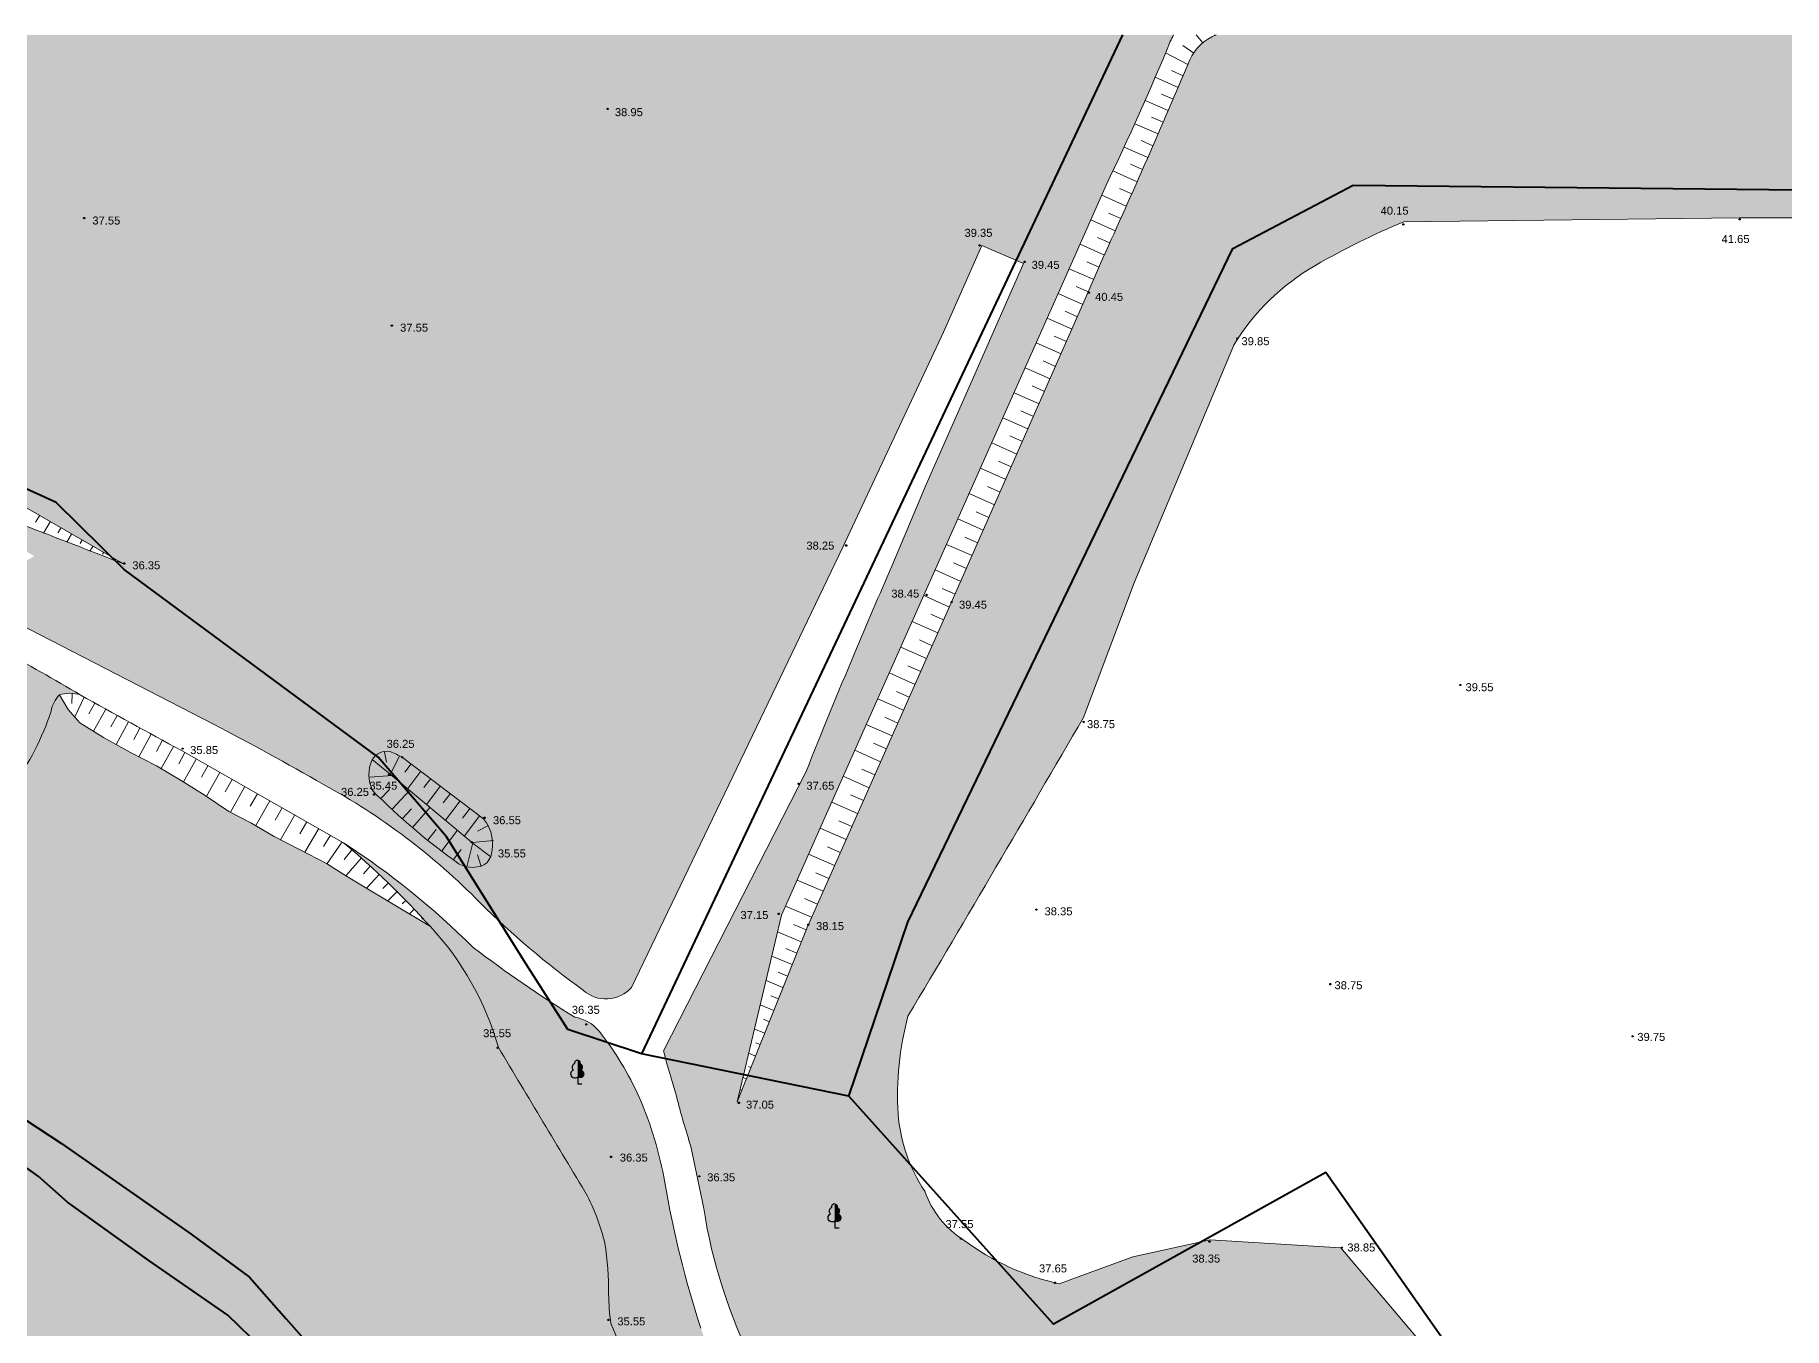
# Model space of a CAD drawing. Header units: metres. Extents: x 363857 to 365179, y 5807840 to 5809004.
# Drawn here: x 364260.4 to 364402.5, y 5808895 to 5809000 of the extents above; entities that cross this region are included whole.
import ezdxf

# ---------------------------------------------------------------- set-up
doc = ezdxf.new("R2010")
doc.units = ezdxf.units.M
doc.header["$LTSCALE"] = 0.5
doc.layers.get('0').update_dxf_attribs({"color": 1, "linetype": 'CONTINUOUS'})
for name, color, linetype in [('Flurstücksgrenze', 5, 'CONTINUOUS'), ('Stk.Böschungen', 1, 'CONTINUOUS'), ('Stk.Geländehöhen', 1, 'CONTINUOUS'), ('Stk.Gewässer', 1, 'CONTINUOUS'), ('Stk.Topografie allgemein', 1, 'CONTINUOUS'), ('Stk.Waldflächen', 1, 'CONTINUOUS')]:
    doc.layers.add(name, color=color, linetype=linetype)
doc.styles.add('TA  11.0401.0000', font='Arial.ttf')

# ---------------------------------------------------------------- blocks, each defined once
blk = doc.blocks.new('Geländehöhe')
at = {"color": 0, "lineweight": -2}
for points in [[(0.0087, -0.005, -0.5773503), (-0.0087, -0.005, -0.5773503), (0, 0.01, -0.5773503)], [(0.0043, -0.0025, -0.5773503), (-0.0043, -0.0025, -0.5773503), (0, 0.005, -0.5773503)]]:
    blk.add_lwpolyline(points, format="xyb", close=True, dxfattribs=at)
blk = doc.blocks.new('S11..150')
at = {"lineweight": -2}
blk.add_hatch(color=0, dxfattribs=at).paths.add_polyline_path([(0, 0.055), (0, 0.2), (0.0074, 0.199), (0.0142, 0.196), (0.0197, 0.191), (0.0236, 0.1846), (0.0254, 0.1774), (0.025, 0.17), (0.0326, 0.1648), (0.0386, 0.1578), (0.0426, 0.1495), (0.0442, 0.1404), (0.0435, 0.1312), (0.0403, 0.1225), (0.035, 0.115), (0.0434, 0.1099), (0.0501, 0.1026), (0.0545, 0.0938), (0.0562, 0.0841), (0.0552, 0.0743), (0.0515, 0.0652), (0.0454, 0.0575), (0.0373, 0.0517), (0.028, 0.0485), (0.0182, 0.048), (0.0086, 0.0502)], flags=0)
at = {"color": 0, "lineweight": -2}
blk.add_lwpolyline([(0, 0.055, -1.1324178), (-0.035, 0.115, -0.4985403), (-0.025, 0.17, -0.4807787), (0, 0.2)], format="xyb", dxfattribs=at)
blk.add_lwpolyline([(0, 0.055), (0, 0), (0.035, 0)], dxfattribs=at)

msp = doc.modelspace()

# ---------------------------------------------------------------- hatches: boundary and pattern name
at = {"layer": 'Stk.Gewässer', "lineweight": 18, "true_color": 0xe3ffff}
h = msp.add_hatch(color=7, dxfattribs=at)
h.paths.add_polyline_path([(364285.2204, 5808807.1592), (364282.7797, 5808809.6782), (364280.6295, 5808812.6312), (364278.525, 5808815.5898), (364278.1041, 5808817.7687), (364278.7962, 5808821.3625), (364278.5555, 5808824.5314), (364280.0852, 5808825.9267), (364283.5331, 5808826.3764, -0.15153274), (364288.1438, 5808823.8113, -0.07646305), (364293.8831, 5808816.0455, -0.03413764), (364296.7746, 5808809.998, -0.03917682), (364298.0952, 5808805.629, 0.24377512), (364301.4177, 5808798.3249, -0.02159146), (364308.608, 5808790.0578, -0.01245987), (364312.914, 5808784.3573, 0.09426798), (364317.5995, 5808781.1758, 0.32332605), (364322.1145, 5808783.4329, 0.09125722), (364323.1181, 5808786.9627, 0.11687328), (364322.2822, 5808789.9176, 0.01229059), (364319.2258, 5808796.9722, 0.05318094), (364315.2466, 5808804.5578, 0.0678361), (364312.1158, 5808808.2726, 0.13516864), (364307.8333, 5808810.238, -0.06719037), (364304.9478, 5808810.9207, -0.11718979), (364301.7459, 5808813.1128, -0.04852861), (364299.6709, 5808817.2275, -0.08362754), (364298.5393, 5808824.4391, -0.00293574), (364299.6444, 5808828.3647, -0.04359182), (364301.0615, 5808831.9941, -0.08466784), (364304.8247, 5808838.0252, 0.0648565), (364307.565, 5808843.0246, 0.0741791), (364308.6774, 5808847.8502, 0.0688747), (364307.8385, 5808851.759, 0.04564048), (364304.9369, 5808858.6627, 0.16561582), (364299.5951, 5808863.6823, -0.00524237), (364296.8995, 5808863.809, 0.15788395), (364294.854, 5808863.6816, -0.00073615), (364289.5258, 5808862.6005, -0.21861148), (364288.0987, 5808862.6003, -0.32375725), (364288.321, 5808863.4198, 0.09061511), (364289.3998, 5808865.063, 0.42237158), (364288.7821, 5808867.0011), (364282.0834, 5808871.0281), (364267.6738, 5808879.8451, -0.02600306), (364261.8544, 5808883.5831, -0.06856073), (364254.4316, 5808890.6866, -0.08269872), (364250.2588, 5808897.7252, 0.05894219), (364248.024, 5808902.1463, 0.03180646), (364242.7628, 5808909.2423, 0.02869263), (364236.1171, 5808915.4165, 0.01567075), (364229.1719, 5808920.7544, 0.01762404), (364225.5011, 5808923.2733, -0.03055955), (364222.2308, 5808925.2636), (364212.6751, 5808931.7372), (364209.2301, 5808934.0998), (364220.7135, 5808951.4434, 0.02329234), (364223.593, 5808948.4725, 0.02102931), (364227.8248, 5808943.1759, 0.14575743), (364229.9804, 5808941.3758, 0.01368457), (364234.9867, 5808939.3062, -0.0126583), (364239.8418, 5808937.3079, 0.08914624), (364245.593, 5808934.0126, 0.17821034), (364254.7498, 5808934.7169, 0.0779471), (364258.5677, 5808939.0098, 0.08225899), (364261.6904, 5808945.0965, -0.13368071), (364262.3725, 5808946.4153), (364263.0759, 5808945.2184), (364264.0317, 5808944.151), (364265.9539, 5808942.9565), (364268.1575, 5808941.7249), (364270.2499, 5808940.6559), (364272.2722, 5808939.4536), (364274.2013, 5808938.2476), (364276.1406, 5808936.9519), (364277.9247, 5808936.0313), (364279.8294, 5808934.901), (364281.8671, 5808933.8522), (364284.0798, 5808932.7299), (364285.4724, 5808931.8355), (364286.7113, 5808931.0683), (364292.505, 5808927.5897, -0.11929615), (364298.0406, 5808917.7738, 0.00065588), (364305.2793, 5808905.7055, -0.05374785), (364306.6768, 5808901.8905, -0.03971906), (364306.9883, 5808897.7491, 0.03469002), (364307.1756, 5808895.3631, 0.14386616), (364311.6711, 5808889.3391, -0.09547052), (364315.0995, 5808886.1708, -0.07288485), (364318.9281, 5808879.1427, 0.05156755), (364320.687, 5808875.0918, 0.0632802), (364323.5392, 5808870.8144, 0.00777932), (364329.6579, 5808863.3844, -0.01704658), (364331.829, 5808860.4706, -0.0304109), (364332.9924, 5808858.2332, -0.02952596), (364334.8867, 5808853.6304, 0.0183737), (364337.0271, 5808848.5993, 0.02874074), (364341.2649, 5808842.6636, -0.00874486), (364352.6082, 5808828.2346, 0.01341761), (364363.258, 5808816.5967, 0.0797758), (364370.8757, 5808810.737, -0.04781277), (364389.9489, 5808798.0842), (364393.5432, 5808794.863, -0.0060347), (364395.1681, 5808793.054), (364413.5303, 5808761.3169, -0.24891136), (364412.0271, 5808749.4809, 0.00535982), (364410.9629, 5808748.7448, 0.00221955), (364402.9992, 5808742.1885, 0.10770105), (364400.5729, 5808739.2482, -0.14144292), (364397.1663, 5808738.3133, 0.22153822), (364390.7496, 5808732.679, -0.17340094), (364387.1009, 5808729.1185), (364374.3939, 5808719.7485, -0.34939217), (364369.1645, 5808719.644), (364358.831, 5808724.8009, 0.00509223), (364344.3674, 5808734.2296, 0.00496407), (364337.0466, 5808738.0464), (364330.6681, 5808748.8391), (364327.8403, 5808753.3004), (364323.6303, 5808757.9436), (364307.0594, 5808771.1058), (364303.0137, 5808774.5525), (364302.2704, 5808775.8711), (364298.3648, 5808781.3526), (364296.5108, 5808784.4197), (364287.2286, 5808799.9728)], flags=0)
h.paths.add_polyline_path([(364252.512, 5808918.7602, 0.46130193), (364257.508, 5808924.5076, 0.41367233), (364251.9601, 5808928.9412, 0.38887313), (364247.4783, 5808923.7909, 0.39075751)], flags=0)
at = {"layer": 'Stk.Waldflächen', "lineweight": 18, "true_color": 0xb3ff7f}
h = msp.add_hatch(color=71, dxfattribs=at)
h.paths.add_polyline_path([(364371.5777, 5808984.8374, 0.03006428), (364364.4024, 5808981.2934, 0.12588125), (364357.7629, 5808974.8027), (364349.6736, 5808955.5113), (364345.5628, 5808944.5744, -0.00189753), (364331.3004, 5808920.3081, 0.07882706), (364330.4949, 5808912.3763), (364317.4355, 5808913.3708), (364323.104, 5808927.5215), (364334.708, 5808953.6327), (364345.8188, 5808978.8052), (364347.1442, 5808981.8775, 0.00626865), (364354.1999, 5808997.976, -0.19770427), (364356.328, 5809000), (364377.3898, 5809000)], flags=0)
h.paths.add_polyline_path([(364352.8834, 5809000, 0.03752086), (364352.6126, 5808999.463), (364340.687, 5808981.4544), (364337.3045, 5808982.9143), (364334.2023, 5808975.8573), (364326.0089, 5808958.4087), (364317.4109, 5808940.4565), (364308.8496, 5808922.6474, -0.41708072), (364304.9289, 5808922.4258, -0.03956431), (364296.5444, 5808929.5305, 0.07513606), (364283.8166, 5808939.1418, 0.01012799), (364274.8949, 5808944.0383), (364260.814, 5808951.2898), (364249.4569, 5808957.127), (364258.8298, 5808956.8665), (364260.3385, 5808957.662), (364260.0145, 5808957.866), (364251.4163, 5808963.2778, -0.00169898), (364267.5886, 5808957.0503), (364252.8308, 5808965.5606), (364241.8947, 5808970.8771), (364218.1037, 5808982.6328), (364201.8724, 5808987.9807), (364180.8107, 5808997.0706), (364200.3552, 5808984.3689), (364195.1109, 5808983.8387), (364170.2486, 5808994.5024), (364155.2378, 5809000)], flags=0)
for points in [[(364352.6126, 5808999.463, -0.01381433), (364347.3967, 5808987.7912), (364343.7329, 5808979.5004), (364332.5972, 5808954.508), (364325.2215, 5808937.9589), (364321.0345, 5808928.5124), (364317.4355, 5808913.3708), (364330.4949, 5808912.3763, 0.12551374), (364332.6615, 5808906.1175, 0.16767904), (364335.8591, 5808902.1114, 0.10660536), (364343.5856, 5808898.5901), (364349.5588, 5808900.7652), (364355.8523, 5808902.1598), (364366.4782, 5808901.5111), (364378.298, 5808887.5449), (364406.1912, 5808860.7695), (364329.9471, 5808878.6997), (364318.8095, 5808891.9967, -0.07906248), (364314.7128, 5808904.7109), (364313.6758, 5808909.7267, -0.01535923), (364312.4974, 5808913.8222, -0.01375102), (364311.4516, 5808917.4917), (364323.0348, 5808940.187, -0.0076379), (364326.9468, 5808949.7219, -0.00549374), (364330.0063, 5808956.8766), (364332.7839, 5808963.5002), (364336.1265, 5808971.1087), (364340.687, 5808981.4544)], [(364501.357, 5808988.9059), (364475.7495, 5808987.7325), (364448.4945, 5808986.6987), (364423.8818, 5808985.1488), (364398.8545, 5808985.1412), (364371.5777, 5808984.8374), (364377.3898, 5809000), (364533.885, 5809000), (364537.1759, 5808991.0124), (364530.9043, 5808989.4437)], [(364264.0688, 5808946.4154, 0.14391677), (364262.3725, 5808946.4153, 0.13368071), (364261.6904, 5808945.0965, -0.08225899), (364258.5677, 5808939.0098, -0.0779471), (364254.7498, 5808934.7169, -0.17821034), (364245.593, 5808934.0126, -0.08914624), (364239.8418, 5808937.3079, 0.0126583), (364234.9867, 5808939.3062, -0.01368457), (364229.9804, 5808941.3758, -0.14575743), (364227.8248, 5808943.1759, -0.02102931), (364223.593, 5808948.4725, -0.02329234), (364220.7135, 5808951.4434, 0.05530449), (364217.0451, 5808954.3594, -0.01945464), (364214.4645, 5808956.3401, 0.31207244), (364212.4079, 5808956.5892, 0.0970022), (364210.4893, 5808954.6215, 0.01459407), (364207.878, 5808950.9776, -0.41752704), (364206.023, 5808950.497, -0.05491326), (364201.0021, 5808952.4507, -0.59016138), (364200.7455, 5808955.2786, 0.03624721), (364203.5924, 5808959.4665, 0.16126376), (364203.2575, 5808965.3179, 0.0549966), (364199.9295, 5808969.8363, 0.08467437), (364197.0312, 5808971.2726, 0.14074818), (364195.3804, 5808970.896, 0.0943183), (364193.2402, 5808969.2314, -0.02513199), (364192.0989, 5808967.1574, -0.31521733), (364189.3717, 5808966.5491, -0.07905974), (364187.0256, 5808967.2205, 0.00761878), (364179.5437, 5808970.1747, 0.077085), (364178.1646, 5808970.5083, 0.01057264), (364175.7549, 5808970.7623, 0.07241186), (364174.3122, 5808970.7622, -0.00916986), (364171.8704, 5808970.3873), (364168.0174, 5808969.3952, -0.0338601), (364165.1071, 5808969.5129, -0.32538138), (364164.0861, 5808970.364, -0.10844455), (364163.8492, 5808972.1275, 0.05322069), (364163.7229, 5808973.2873, 0.01819441), (364162.9803, 5808978.5461, 0.19129497), (364162.2039, 5808979.8011, 0.25589604), (364160.9197, 5808979.5785, 0.04564958), (364157.1765, 5808976.2895, -0.02680673), (364155.3743, 5808974.2386, -0.11658569), (364153.2908, 5808973.175, -0.08702215), (364150.5952, 5808972.6346, -0.11074124), (364148.3281, 5808972.6502, -0.01147825), (364147.5196, 5808972.7456, -0.18350385), (364146.4893, 5808973.238, -0.08420801), (364145.6337, 5808974.2865, -0.09436207), (364144.953, 5808976.1612, -0.02269352), (364143.1895, 5808982.3439), (364149.1254, 5808994.5372), (364166.3455, 5808988.8326), (364206.8728, 5808974.0583), (364219.5392, 5808968.7231, -0.03165835), (364226.1781, 5808965.6297, 0.00691315), (364238.3833, 5808959.6849, 0.01173652), (364251.1666, 5808953.4512, -0.01733559)], [(364315.0995, 5808886.1708, 0.09547052), (364311.6711, 5808889.3391, -0.14386616), (364307.1756, 5808895.3631, -0.03469002), (364306.9883, 5808897.7491, 0.03971906), (364306.6768, 5808901.8905, 0.05374785), (364305.2793, 5808905.7055, -0.00065588), (364298.0406, 5808917.7738, 0.11929615), (364292.505, 5808927.5897, 0.03466916), (364285.4533, 5808934.4073, -0.05053397), (364295.9946, 5808925.8938, 0.02352423), (364304.2323, 5808920.2308, -0.18927745), (364306.2355, 5808919.0797, -0.05907826), (364309.4775, 5808913.7342, -0.05790499), (364311.5487, 5808906.8184, 0.03768456), (364314.4803, 5808894.9946, 0.10103011), (364317.3987, 5808889.5925)]]:
    msp.add_hatch(color=71, dxfattribs=at).paths.add_polyline_path(points, flags=0)

# ---------------------------------------------------------------- linework, layer by layer
at = {"layer": 'Flurstücksgrenze', "color": 7, "linetype": 'Continuous', "lineweight": 40}
msp.add_line((364326.5, 5808913.834), (364309.655, 5808917.271), dxfattribs=at)
for points in [[(364348.7173, 5809000), (364309.655, 5808917.271), (364303.677, 5808919.244), (364300.28, 5808924.533), (364293.808, 5808934.872), (364288.276, 5808941.341), (364267.641, 5808956.598), (364262.117, 5808962.038), (364238.789, 5808972.634), (364225.761, 5808978.418), (364216.58, 5808979.526), (364198.645, 5808982.835), (364189.191, 5808987.987), (364173.526, 5808995.002), (364156.608, 5809000)], [(364256.586, 5808913.872), (364262.551, 5808909.969), (364273.077, 5808902.602), (364277.825, 5808899.116), (364280.782, 5808895.73), (364283.864, 5808892.278)], [(364278.856, 5808893.34), (364276.059, 5808896.034), (364269.636, 5808900.464), (364263.03, 5808905.21), (364260.645, 5808907.321), (364254.009, 5808912.037)]]:
    msp.add_lwpolyline(points, dxfattribs=at)
msp.add_lwpolyline([(364326.5, 5808913.834), (364331.285, 5808927.945), (364357.685, 5808982.649), (364367.468, 5808987.812), (364549.234, 5808985.911), (364564.375, 5808945.456), (364516.238, 5808916.894), (364565.358, 5808853.321), (364490.56, 5808806.174), (364457.595, 5808857.973), (364430.991, 5808845.416), (364409.17, 5808864.795), (364390.524, 5808871.666), (364365.25, 5808907.63), (364343.113, 5808895.309), (364326.5, 5808913.834)], close=True, dxfattribs=at)
at = {"layer": 'Stk.Böschungen', "color": 7, "linetype": 'Continuous', "lineweight": 9}
for p, q in [((364354.5272, 5808998.5305), (364353.6435, 5808999.1423)), ((364355.2569, 5808999.3626), (364354.7241, 5809000)), ((364356.2209, 5808999.9412), (364356.1966, 5809000)), ((364354.0457, 5808997.6126), (364352.2338, 5808998.5573)), ((364353.2453, 5808995.7359), (364351.3867, 5808996.5654)), ((364353.6457, 5808996.6729), (364352.7235, 5808997.1041)), ((364352.4394, 5808993.8587), (364350.5635, 5808994.6703)), ((364352.8438, 5808994.7991), (364351.9103, 5808995.2078)), ((364352.0335, 5808992.9179), (364351.0911, 5808993.3256)), ((364351.6235, 5808991.9712), (364349.7265, 5808992.7934)), ((364350.7843, 5808990.0458), (364348.8565, 5808990.8938)), ((364351.2063, 5808991.0117), (364350.2506, 5808991.4287)), ((364349.9223, 5808988.0873), (364347.9528, 5808988.9612)), ((364350.3565, 5808989.0715), (364349.383, 5808989.5023)), ((364349.4803, 5808987.0901), (364348.483, 5808987.5336)), ((364349.0354, 5808986.09), (364347.0389, 5808986.9816)), ((364348.1463, 5808984.1019), (364346.1574, 5808984.9868)), ((364348.5906, 5808985.0936), (364347.594, 5808985.5381)), ((364347.2566, 5808982.126), (364345.2803, 5808983.0021)), ((364347.7008, 5808983.1106), (364346.709, 5808983.5508)), ((364346.8234, 5808981.1338), (364345.8309, 5808981.568)), ((364346.3922, 5808980.1344), (364344.3966, 5808981.0023)), ((364345.5163, 5808978.12), (364343.5127, 5808979.0061)), ((364345.9594, 5808979.1311), (364344.9584, 5808979.5698)), ((364345.0742, 5808977.1183), (364344.0719, 5808977.5649)), ((364344.632, 5808976.1165), (364342.6237, 5808977.0109)), ((364343.7423, 5808974.1007), (364341.7238, 5808974.9913)), ((364344.1872, 5808975.1086), (364343.1798, 5808975.5533)), ((364343.2947, 5808973.0867), (364342.285, 5808973.5356)), ((364342.8471, 5808972.0727), (364340.8212, 5808972.9655)), ((364341.952, 5808970.0446), (364339.9227, 5808970.9489)), ((364342.3969, 5808971.0525), (364341.3834, 5808971.5026)), ((364341.0514, 5808968.0043), (364339.016, 5808968.914)), ((364341.5003, 5808969.0214), (364340.4838, 5808969.4741)), ((364340.6011, 5808966.9841), (364339.5802, 5808967.4365)), ((364340.1495, 5808965.9608), (364338.1052, 5808966.87)), ((364339.2448, 5808963.9112), (364337.1917, 5808964.8198)), ((364339.6951, 5808964.9314), (364338.6704, 5808965.3851)), ((364338.7891, 5808962.8788), (364337.7614, 5808963.3352)), ((364338.3361, 5808961.8524), (364336.2783, 5808962.7697)), ((364260.7484, 5808960.9599), (364260.4395, 5808960.4264)), ((364261.6151, 5808960.4611), (364261.0733, 5808959.5299)), ((364337.422, 5808959.7814), (364335.3566, 5808960.7012)), ((364337.8804, 5808960.82), (364336.8496, 5808961.2792)), ((364262.4818, 5808959.9623), (364262.2495, 5808959.5642)), ((364263.3485, 5808959.4635), (364262.9646, 5808958.8004)), ((364264.2152, 5808958.9647), (364264.061, 5808958.7005)), ((364336.9663, 5808958.7489), (364335.9317, 5808959.2095)), ((364265.0819, 5808958.4658), (364264.8525, 5808958.0707)), ((364265.9486, 5808957.967), (364265.8716, 5808957.8365)), ((364266.8152, 5808957.4682), (364266.7362, 5808957.3412)), ((364336.5106, 5808957.7164), (364334.435, 5808958.6327)), ((364335.5883, 5808955.6269), (364333.5106, 5808956.5582)), ((364336.0467, 5808956.6655), (364335.0098, 5808957.1305)), ((364335.1299, 5808954.5883), (364334.0878, 5808955.0515)), ((364334.667, 5808953.5402), (364332.5801, 5808954.4697)), ((364333.7391, 5808951.4525), (364331.65, 5808952.3828)), ((364334.2023, 5808952.4947), (364333.1585, 5808952.96)), ((364333.2731, 5808950.4038), (364332.2279, 5808950.8691)), ((364332.8085, 5808949.3583), (364330.7172, 5808950.2899)), ((364331.8764, 5808947.261), (364329.7854, 5808948.1991)), ((364332.341, 5808948.3065), (364331.2959, 5808948.775)), ((364263.3993, 5808946.4869), (364263.3776, 5808945.711)), ((364264.3727, 5808946.2356), (364263.624, 5808944.6364)), ((364330.9472, 5808945.1701), (364328.8508, 5808946.1021)), ((364331.4118, 5808946.2156), (364330.3649, 5808946.6831)), ((364265.2494, 5808945.7479), (364264.7746, 5808944.8651)), ((364266.1467, 5808945.25), (364265.1526, 5808943.4534)), ((364267.067, 5808944.7405), (364266.5581, 5808943.8198)), ((364267.9918, 5808944.2302), (364266.9727, 5808942.3838)), ((364268.9193, 5808943.7202), (364268.41, 5808942.7932)), ((364269.839, 5808943.2163), (364268.8318, 5808941.3755)), ((364330.0165, 5808943.076), (364327.9199, 5808944.0133)), ((364330.4811, 5808944.1215), (364329.4332, 5808944.5896)), ((364270.7457, 5808942.7208), (364270.2482, 5808941.8139)), ((364271.6524, 5808942.2266), (364270.652, 5808940.4197)), ((364329.0816, 5808940.9723), (364326.9826, 5808941.9103)), ((364329.5477, 5808942.021), (364328.4983, 5808942.4888)), ((364272.5742, 5808941.7203), (364272.0617, 5808940.8038)), ((364273.496, 5808941.1974), (364272.4548, 5808939.3465)), ((364274.4406, 5808940.6616), (364273.9067, 5808939.7177)), ((364288.7894, 5808941.7474), (364288.9378, 5808940.9336)), ((364290.004, 5808941.4539), (364289.2559, 5808939.9815)), ((364290.9402, 5808940.8204), (364290.421, 5808940.1328)), ((364328.6142, 5808939.9205), (364327.5634, 5808940.3881)), ((364275.4052, 5808940.1145), (364274.3126, 5808938.1857)), ((364276.4064, 5808939.5468), (364275.8385, 5808938.5467)), ((364277.4399, 5808938.9607), (364276.2661, 5808936.8906)), ((364287.598, 5808939.7269), (364289.4127, 5808939.8522)), ((364291.7389, 5808940.2187), (364290.6706, 5808938.8052)), ((364292.5376, 5808939.617), (364291.9894, 5808938.8905)), ((364293.3364, 5808939.0153), (364292.21, 5808937.5239)), ((364328.1467, 5808938.8686), (364326.0444, 5808939.8053)), ((364278.4556, 5808938.3848), (364277.8792, 5808937.3707)), ((364279.4604, 5808937.8152), (364278.3202, 5808935.8078)), ((364288.4931, 5808938.0061), (364289.1933, 5808938.7291)), ((364289.4135, 5808937.1312), (364290.8402, 5808938.6641)), ((364294.1351, 5808938.4136), (364293.5574, 5808937.6485)), ((364294.9338, 5808937.8119), (364293.7494, 5808936.2427)), ((364327.2132, 5808936.7681), (364325.107, 5808937.7005)), ((364327.6807, 5808937.82), (364326.6285, 5808938.2874)), ((364280.4722, 5808937.2418), (364279.8975, 5808936.2279)), ((364281.4847, 5808936.668), (364280.3373, 5808934.6469)), ((364282.4738, 5808936.1075), (364281.9102, 5808935.1179)), ((364290.2446, 5808936.3703), (364290.9614, 5808937.1684)), ((364291.0681, 5808935.6467), (364292.4841, 5808937.2958)), ((364295.7325, 5808937.2102), (364295.1262, 5808936.4058)), ((364296.537, 5808936.6042), (364295.2921, 5808934.9586)), ((364326.743, 5808935.7099), (364325.6909, 5808936.1771)), ((364283.4457, 5808935.5568), (364282.3131, 5808933.6345)), ((364284.3955, 5808935.0187), (364283.8164, 5808934.0926)), ((364292.3088, 5808934.6217), (364292.9863, 5808935.4678)), ((364293.4326, 5808933.7467), (364294.7183, 5808935.4362)), ((364297.2328, 5808935.8135), (364296.3266, 5808935.3326)), ((364326.2755, 5808934.6581), (364324.1712, 5808935.5892)), ((364285.3356, 5808934.4861), (364284.1186, 5808932.7203)), ((364286.1438, 5808933.8518), (364285.5161, 5808933.042)), ((364294.3931, 5808933.0299), (364295.0023, 5808933.8613)), ((364295.4794, 5808932.4411), (364295.9605, 5808934.4023)), ((364297.6237, 5808934.59), (364295.921, 5808934.4352)), ((364296.6322, 5808932.4793), (364296.3334, 5808933.41)), ((364325.3434, 5808932.5608), (364323.2368, 5808933.4812)), ((364325.808, 5808933.6062), (364324.7555, 5808934.0696)), ((364286.8995, 5808933.1906), (364285.6549, 5808931.7432)), ((364287.6457, 5808932.5225), (364287.0619, 5808931.8784)), ((364288.3826, 5808931.8461), (364287.3285, 5808930.7187)), ((364324.876, 5808931.5089), (364323.8221, 5808931.9664)), ((364289.1101, 5808931.1584), (364288.6467, 5808930.6824)), ((364289.825, 5808930.4587), (364289.0522, 5808929.6856)), ((364324.4114, 5808930.4635), (364322.302, 5808931.3721)), ((364290.5291, 5808929.7482), (364290.2297, 5808929.4537)), ((364291.2235, 5808929.0294), (364290.8141, 5808928.6296)), ((364323.4765, 5808928.3598), (364321.3641, 5808929.2561)), ((364323.9439, 5808929.4116), (364322.8891, 5808929.8643)), ((364291.9103, 5808928.3019), (364291.8059, 5808928.1999)), ((364323.0292, 5808927.335), (364321.9958, 5808927.7721)), ((364322.641, 5808926.3659), (364320.7173, 5808927.1779)), ((364321.8992, 5808924.5141), (364320.2463, 5808925.1965)), ((364322.2674, 5808925.4331), (364321.3741, 5808925.8083)), ((364321.5242, 5808923.5779), (364320.768, 5808923.8937)), ((364321.1519, 5808922.6486), (364319.7762, 5808923.2187)), ((364320.7804, 5808921.7209), (364320.1606, 5808921.9745)), ((364320.4074, 5808920.7899), (364319.307, 5808921.2447)), ((364319.6656, 5808918.9381), (364318.8387, 5808919.2744)), ((364320.0379, 5808919.8675), (364319.5556, 5808920.0644)), ((364319.292, 5808918.0053), (364318.9481, 5808918.1463)), ((364318.5502, 5808916.1536), (364318.3439, 5808916.239)), ((364318.9211, 5808917.0795), (364318.3704, 5808917.304)), ((364318.178, 5808915.2242), (364317.9029, 5808915.3374)), ((364317.8071, 5808914.2984), (364317.7384, 5808914.3271))]:
    msp.add_line(p, q, dxfattribs=at)
at = {"layer": 'Stk.Böschungen', "color": 7, "linetype": 'Continuous', "lineweight": 18}
for p, q in [((364347.3967, 5808987.7912), (364343.7329, 5808979.5004)), ((364345.8188, 5808978.8052), (364347.1442, 5808981.8775)), ((364343.7329, 5808979.5004), (364332.5972, 5808954.508)), ((364334.708, 5808953.6327), (364345.8188, 5808978.8052)), ((364267.5886, 5808957.0503), (364252.8308, 5808965.5606)), ((364323.104, 5808927.5215), (364334.708, 5808953.6327)), ((364332.5972, 5808954.508), (364325.2215, 5808937.9589)), ((364285.4533, 5808934.4073), (364272.2887, 5808941.8836)), ((364289.2415, 5808939.9703), (364287.7812, 5808941.1616)), ((364296.8331, 5808936.3557), (364290.2491, 5808941.3251)), ((364295.9814, 5808934.3497), (364289.2415, 5808939.9703)), ((364325.2215, 5808937.9589), (364321.0345, 5808928.5124)), ((364297.4142, 5808933.2671), (364295.9814, 5808934.3497)), ((364321.0345, 5808928.5124), (364317.4355, 5808913.3708)), ((364317.4355, 5808913.3708), (364323.104, 5808927.5215))]:
    msp.add_line(p, q, dxfattribs=at)
for centre, radius, start, end in [((364138.8186, 5809088.002), 231.4023, 334.338159, 337.503968), ((364356.321, 5808997.9296), 4.0129, 148.940121, 157.535237), ((364357.7233, 5808996.4022), 3.8589, 111.197277, 155.930851), ((363708.6736, 5809271.3038), 701.0081, 335.6146492, 337.0513002), ((363343.1482, 5806580.4683), 2550.0455, 68.7450124, 69.1343904), ((364263.2208, 5808943.5297), 3.0077, 73.624204, 106.382569), ((364658.7078, 5809652.5015), 808.8866, 240.7987136, 241.4635816), ((364289.0028, 5808940.3759), 1.4524, 81.062313, 147.252176), ((364286.2633, 5808934.2628), 8.1094, 60.560828, 68.553457), ((364290.445, 5808939.9346), 2.9328, 155.268269, 206.340645), ((364325.2756, 5808975.6944), 52.6943, 224.694156, 234.739482), ((364294.1896, 5808934.2594), 3.3738, 342.895587, 38.414954), ((364239.8764, 5808880.2097), 70.8141, 41.995801, 49.938207), ((364527.5845, 5808792.2892), 269.9132, 148.512791, 148.638192), ((364295.9008, 5808934.6032), 2.1999, 241.628005, 303.226024)]:
    msp.add_arc(centre, radius, start, end, dxfattribs=at)
at = {"layer": 'Stk.Topografie allgemein', "color": 7, "linetype": 'Continuous', "lineweight": 9}
for p, q in [((364371.5777, 5808984.8374), (364398.8545, 5808985.1412)), ((364398.8545, 5808985.1412), (364423.8818, 5808985.1488)), ((364334.2023, 5808975.8573), (364337.3045, 5808982.9143)), ((364337.3045, 5808982.9143), (364340.687, 5808981.4544)), ((364340.687, 5808981.4544), (364336.1265, 5808971.1087)), ((364326.0089, 5808958.4087), (364334.2023, 5808975.8573)), ((364349.6736, 5808955.5113), (364357.7629, 5808974.8027)), ((364336.1265, 5808971.1087), (364332.7839, 5808963.5002)), ((364332.7839, 5808963.5002), (364330.0063, 5808956.8766)), ((364317.4109, 5808940.4565), (364326.0089, 5808958.4087)), ((364249.4569, 5808957.127), (364260.814, 5808951.2898)), ((364345.5628, 5808944.5744), (364349.6736, 5808955.5113)), ((364260.814, 5808951.2898), (364274.8949, 5808944.0383)), ((364263.0759, 5808945.2184), (364262.3725, 5808946.4153)), ((364264.0317, 5808944.151), (364263.0759, 5808945.2184)), ((364265.9539, 5808942.9565), (364264.0317, 5808944.151)), ((364268.1575, 5808941.7249), (364265.9539, 5808942.9565)), ((364270.2499, 5808940.6559), (364268.1575, 5808941.7249)), ((364272.2722, 5808939.4536), (364270.2499, 5808940.6559)), ((364308.8496, 5808922.6474), (364317.4109, 5808940.4565)), ((364274.2013, 5808938.2476), (364272.2722, 5808939.4536)), ((364323.0348, 5808940.187), (364311.4516, 5808917.4917)), ((364276.1406, 5808936.9519), (364274.2013, 5808938.2476)), ((364277.9247, 5808936.0313), (364276.1406, 5808936.9519)), ((364279.8294, 5808934.901), (364277.9247, 5808936.0313)), ((364281.8671, 5808933.8522), (364279.8294, 5808934.901)), ((364284.0798, 5808932.7299), (364281.8671, 5808933.8522)), ((364285.4724, 5808931.8355), (364284.0798, 5808932.7299)), ((364286.7113, 5808931.0683), (364285.4724, 5808931.8355)), ((364292.505, 5808927.5897), (364286.7113, 5808931.0683)), ((364313.6758, 5808909.7267), (364314.7128, 5808904.7109)), ((364349.5588, 5808900.7652), (364355.8523, 5808902.1598)), ((364355.8523, 5808902.1598), (364366.4782, 5808901.5111)), ((364343.5856, 5808898.5901), (364349.5588, 5808900.7652)), ((364366.4782, 5808901.5111), (364378.298, 5808887.5449))]:
    msp.add_line(p, q, dxfattribs=at)
for centre, radius, start, end in [((364397.4336, 5808923.453), 66.6076, 112.841456, 119.729606), ((364373.7689, 5808965.071), 18.7323, 120.001262, 148.700166), ((364654.051, 5808814.0768), 354.1141, 156.217901, 157.47696), ((364156.1835, 5808763.924), 211.9961, 59.409264, 63.38189), ((364637.0642, 5808816.9163), 337.3576, 156.817306, 158.56775), ((364264.4537, 5808944.5031), 2.8263, 137.422993, 167.879785), ((364241.7556, 5808951.4794), 20.9317, 323.435503, 342.245525), ((364158.5026, 5808721.3889), 251.2368, 60.080139, 62.401225), ((361141.3598, 5810811.5047), 3708.4155, 329.3378828, 329.7727648), ((364258.3814, 5808892.2261), 53.367, 44.348192, 61.535814), ((364248.7138, 5808878.1342), 67.2046, 45.288675, 56.860365), ((364345.5597, 5808978.8754), 69.5516, 225.191979, 234.254724), ((364274.9951, 5808911.2463), 23.9521, 15.81446, 43.02652), ((364360.2628, 5809010.5587), 106.2946, 232.798276, 238.188638), ((364306.7795, 5808924.4779), 2.7633, 227.954733, 318.515036), ((364303.768, 5808917.1042), 3.1609, 38.680954, 81.552975), ((364285.315, 5808902.7357), 26.5479, 24.474445, 37.998465), ((364355.897, 5808913.8034), 25.4422, 165.187031, 183.215582), ((368901.6964, 5811670.8925), 5364.0758, 210.8806379, 211.0309549), ((364378.6751, 5808934.6665), 69.3828, 194.331791, 197.483095), ((364280.7548, 5808901.364), 31.2732, 10.04431, 23.300353), ((364379.7327, 5808930.9506), 69.3828, 194.292239, 197.812038), ((364343.8482, 5808913.4944), 13.4, 184.786251, 213.402238), ((364391.3424, 5808920.3272), 80.9291, 189.608847, 198.241428), ((364288.2844, 5808897.3165), 18.9526, 13.965513, 26.271773), ((364340.0652, 5808908.7478), 7.8571, 199.558767, 237.633767), ((364356.7129, 5808911.2268), 42.5025, 188.818605, 206.900776), ((364347.8863, 5808918.2642), 20.1387, 233.329085, 257.669306), ((364280.8068, 5808897.8622), 26.1817, 359.752383, 8.850539), ((364324.2564, 5808897.9043), 17.2688, 180.514891, 188.462072), ((364319.6748, 5808900.0014), 13.332, 200.359188, 233.10619)]:
    msp.add_arc(centre, radius, start, end, dxfattribs=at)

# ---------------------------------------------------------------- block references
at = {"layer": 'Stk.Geländehöhen', "color": 7, "xscale": 5, "yscale": 5}
for p in [(364306.9082, 5808993.9953, 38.946), (364264.3867, 5808985.1305, 37.546), (364371.535, 5808984.6154, 40.146), (364398.8708, 5808985.0258, 41.646), (364337.1221, 5808982.9122, 39.346), (364340.7779, 5808981.5784, 39.446), (364345.9934, 5808979.0716, 40.446), (364289.378, 5808976.4043, 37.546), (364358.0545, 5808975.3461, 39.846), (364326.2843, 5808958.5441, 38.246), (364267.6378, 5808957.0811, 36.346), (364332.8159, 5808954.5289, 38.446), (364334.848, 5808953.9539, 39.446), (364376.1724, 5808947.2172, 39.546), (364345.5747, 5808944.2132, 38.746), (364272.3838, 5808942.0429, 35.846), (364290.2253, 5808941.3392, 36.246), (364289.1502, 5808939.9188, 35.446), (364322.4349, 5808939.185, 37.646), (364287.9385, 5808938.3206, 36.246), (364296.9023, 5808936.4248, 36.546), (364295.8775, 5808934.4356, 35.546), (364341.7315, 5808928.9727, 38.346), (364320.8006, 5808928.6301, 37.146), (364323.2002, 5808927.7475, 38.146), (364365.6095, 5808922.9189, 38.746), (364305.1661, 5808919.6497, 36.346), (364297.9685, 5808917.7552, 35.546), (364390.1674, 5808918.6832, 39.746), (364317.5666, 5808913.2812, 37.046), (364307.1838, 5808908.8982, 36.346), (364314.354, 5808907.3101, 36.346), (364335.6017, 5808902.2526, 37.546), (364355.7982, 5808902.0108, 38.346), (364366.5364, 5808901.5153, 38.846), (364343.2368, 5808898.6617, 37.646), (364306.9725, 5808895.6548, 35.546)]:
    msp.add_blockref('Geländehöhe', p, dxfattribs=at)
at = {"layer": 'Stk.Waldflächen', "color": 7, "xscale": 9.85, "yscale": 9.85}
for p in [(364304.4776, 5808914.8116), (364325.3616, 5808903.1328)]:
    msp.add_blockref('S11..150', p, dxfattribs=at)

# ---------------------------------------------------------------- texts
at = {"layer": 'Stk.Geländehöhen', "color": 7, "lineweight": 18, "char_height": 0.65, "attachment_point": 7, "line_spacing_factor": 0.84, "style": 'TA  11.0401.0000'}
for s, insert in [('38.95', (364307.495, 5808993.4)), ('40.15', (364369.695, 5808985.4)), ('37.55', (364265.05, 5808984.6)), ('39.35', (364335.895, 5808983.6)), ('41.65', (364397.395, 5808983.1)), ('39.45', (364341.35, 5808981)), ('40.45', (364346.505, 5808978.4)), ('37.55', (364290.05, 5808975.9)), ('39.85', (364358.395, 5808974.8)), ('38.25', (364323.05, 5808958.2)), ('36.35', (364268.295, 5808956.6)), ('38.45', (364329.95, 5808954.3)), ('39.45', (364335.45, 5808953.4)), ('39.55', (364376.595, 5808946.7)), ('38.75', (364345.85, 5808943.7)), ('35.85', (364272.995, 5808941.6)), ('36.25', (364288.95, 5808942.1)), ('35.45', (364287.55, 5808938.7)), ('37.65', (364323.05, 5808938.7)), ('36.25', (364285.25, 5808938.2)), ('36.55', (364297.595, 5808935.9)), ('35.55', (364297.995, 5808933.2)), ('38.35', (364342.395, 5808928.5)), ('37.15', (364317.695, 5808928.2)), ('38.15', (364323.84, 5808927.3)), ('38.75', (364365.95, 5808922.5)), ('36.35', (364303.995, 5808920.5)), ('35.55', (364296.795, 5808918.6)), ('39.75', (364390.55, 5808918.3)), ('37.05', (364318.15, 5808912.8)), ('36.35', (364307.895, 5808908.5)), ('36.35', (364314.995, 5808906.9)), ('37.55', (364334.35, 5808903.1)), ('38.35', (364354.395, 5808900.3)), ('38.85', (364366.995, 5808901.2)), ('37.65', (364341.95, 5808899.5)), ('35.55', (364307.695, 5808895.2))]:
    msp.add_mtext(s, dxfattribs=dict(at, insert=insert))

doc.saveas('drawing.dxf')
